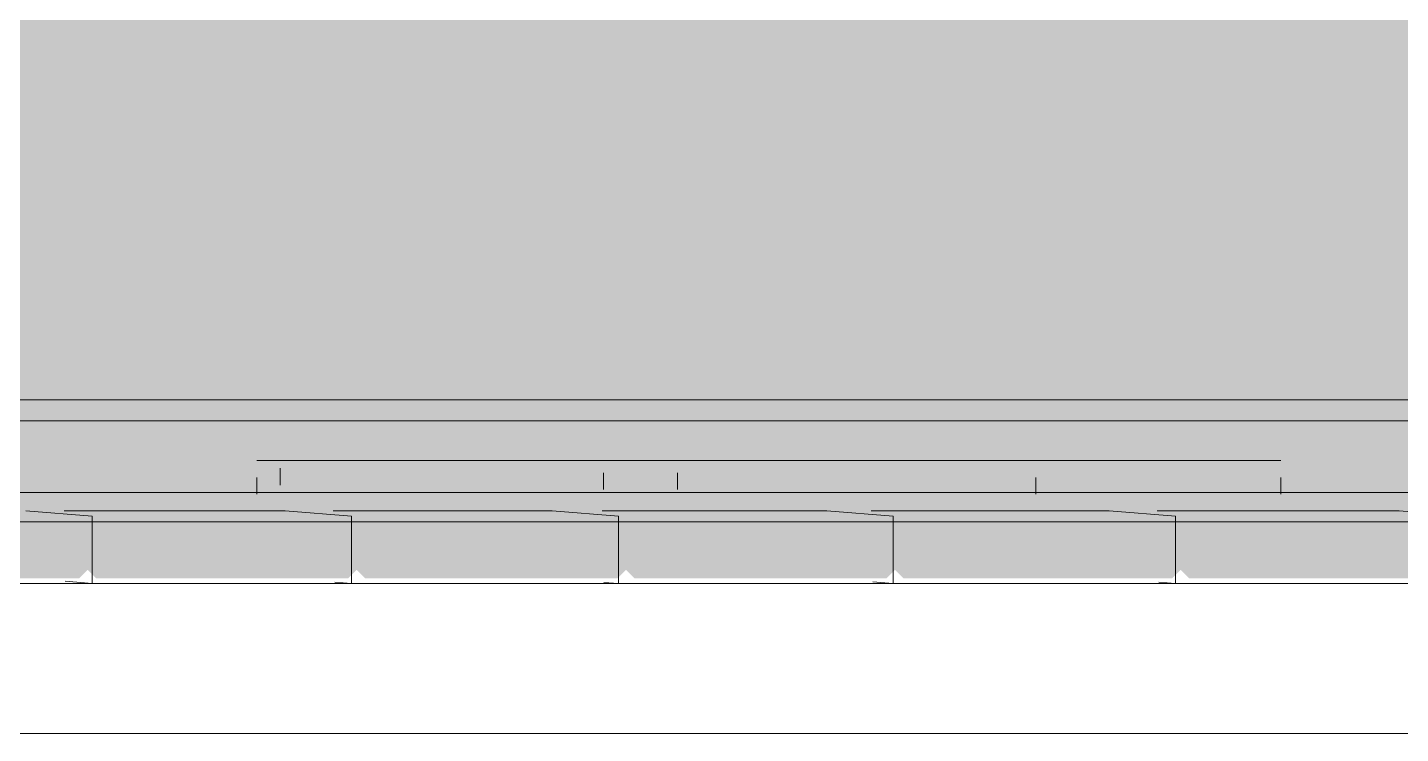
# Model space of a CAD drawing. Header units: millimetres. Extents: x 0 to 84100, y 0 to 59400.
# Drawn here: x 39298 to 40115, y 18577 to 18997 of the extents above; entities that cross this region are included whole.
import ezdxf

# ---------------------------------------------------------------- set-up
doc = ezdxf.new("R2010")
doc.units = ezdxf.units.MM
doc.layers.add('10_見えがかり', color=7, linetype='Continuous', lineweight=13)
doc.layers.add('12_見えがかり（ガラス）', color=5, linetype='Continuous', lineweight=9)

msp = doc.modelspace()

# ---------------------------------------------------------------- hatches: boundary and pattern name
at = {"layer": '10_見えがかり', "true_color": 0xe9dcc4}
for points in [[(42439.04, 19049.71), (42529.04, 19049.71), (42539.04, 19039.71), (42729.04, 19039.71), (42739.04, 19029.71), (42829.04, 19029.71), (42839.04, 19019.71), (42929.04, 19019.71), (42939.04, 19009.71), (43029.04, 19009.71), (43039.04, 18999.71), (43129.04, 18999.71), (43139.04, 18989.71), (43229.04, 18989.71), (43239.04, 18979.71), (43429.04, 18979.71), (43439.04, 18969.71), (43529.04, 18969.71), (43539.04, 18959.71), (43629.04, 18959.71), (43639.04, 18949.71), (43729.04, 18949.71), (43739.04, 18939.71), (43829.04, 18939.71), (43839.04, 18929.71), (43929.04, 18929.71), (43939.04, 18919.71), (44029.04, 18919.71), (44039.04, 18909.71), (44229.04, 18909.71), (44239.04, 18899.71), (44329.04, 18899.71), (44339.04, 18889.71), (44429.04, 18889.71), (44439.04, 18879.71), (44529.04, 18879.71), (44539.04, 18869.71), (44629.04, 18869.71), (44639.04, 18859.71), (44729.04, 18859.71), (44739.04, 18849.71), (44829.04, 18849.71), (44834.04, 18844.71), (44834.04, 18834.71), (44829.04, 18829.71), (44819.04, 18829.71), (44809.04, 18819.71), (44799.04, 18819.71), (44789.04, 18809.71), (44779.04, 18809.71), (44774.04, 18804.71), (44779.04, 18799.71), (44839.04, 18799.71), (44844.04, 18794.71), (44844.04, 18784.71), (44839.04, 18779.71), (44729.04, 18779.71), (36769.04, 18779.71), (36759.04, 18789.71), (36659.04, 18789.71), (36649.04, 18799.71), (36559.04, 18799.71), (36549.04, 18809.71), (36449.04, 18809.71), (36439.04, 18819.71), (36349.04, 18819.71), (36339.04, 18829.71), (36249.04, 18829.71), (36239.04, 18839.71), (36139.04, 18839.71), (36129.04, 18849.71), (35929.04, 18849.71), (35919.04, 18859.71), (35829.04, 18859.71), (35819.04, 18869.71), (35729.04, 18869.71), (35719.04, 18879.71), (35619.04, 18879.71), (35609.04, 18889.71), (35519.04, 18889.71), (35509.04, 18899.71), (35409.04, 18899.71), (35399.04, 18909.71), (35209.04, 18909.71), (35199.04, 18919.71), (35099.04, 18919.71), (35089.04, 18929.71), (34999.04, 18929.71), (34989.04, 18939.71), (34889.04, 18939.71), (34879.04, 18949.71), (34789.04, 18949.71), (34779.04, 18959.71), (34689.04, 18959.71), (34679.04, 18969.71), (34579.04, 18969.71), (34569.04, 18979.71), (34369.04, 18979.71), (34359.04, 18989.71), (34269.04, 18989.71), (34264.04, 18994.71), (34264.04, 19004.71), (34279.04, 19019.71), (34289.04, 19019.71), (34299.04, 19029.71), (34309.04, 19029.71), (34319.04, 19039.71), (34329.04, 19039.71), (34339.04, 19049.71), (34349.04, 19049.71), (34359.04, 19059.71), (35439.04, 19059.71), (35449.04, 19049.71), (35539.04, 19049.71), (35549.04, 19039.71), (40889.04, 19039.71), (40899.04, 19049.71), (40909.04, 19049.71), (40919.04, 19059.71), (42429.04, 19059.71)], [(39334.04, 18674.71), (39329.04, 18669.71), (39189.04, 18669.71), (39184.04, 18674.71), (39184.04, 18699.71), (39334.04, 18699.71)], [(39494.04, 18674.71), (39489.04, 18669.71), (39339.04, 18669.71), (39334.04, 18674.71), (39334.04, 18699.71), (39494.04, 18699.71)], [(39654.04, 18674.71), (39649.04, 18669.71), (39499.04, 18669.71), (39494.04, 18674.71), (39494.04, 18699.71), (39654.04, 18699.71)], [(39814.04, 18674.71), (39809.04, 18669.71), (39659.04, 18669.71), (39654.04, 18674.71), (39654.04, 18699.71), (39814.04, 18699.71)], [(39984.04, 18674.71), (39979.04, 18669.71), (39819.04, 18669.71), (39814.04, 18674.71), (39814.04, 18699.71), (39984.04, 18699.71)], [(40154.04, 18674.71), (40149.04, 18669.71), (39989.04, 18669.71), (39984.04, 18674.71), (39984.04, 18699.71), (40154.04, 18699.71)]]:
    msp.add_hatch(color=8, dxfattribs=at).paths.add_polyline_path(points)
at = {"layer": '12_見えがかり（ガラス）', "true_color": 0xdce9f2}
msp.add_hatch(color=8, dxfattribs=at).paths.add_polyline_path([(34569.04, 18979.71), (34579.04, 18969.71), (34679.04, 18969.71), (34689.04, 18959.71), (34779.04, 18959.71), (34789.04, 18949.71), (34879.04, 18949.71), (34889.04, 18939.71), (34989.04, 18939.71), (34999.04, 18929.71), (35089.04, 18929.71), (35099.04, 18919.71), (35199.04, 18919.71), (35209.04, 18909.71), (35399.04, 18909.71), (35409.04, 18899.71), (35509.04, 18899.71), (35519.04, 18889.71), (35609.04, 18889.71), (35619.04, 18879.71), (35719.04, 18879.71), (35729.04, 18869.71), (35819.04, 18869.71), (35829.04, 18859.71), (35919.04, 18859.71), (35929.04, 18849.71), (36129.04, 18849.71), (36139.04, 18839.71), (36239.04, 18839.71), (36249.04, 18829.71), (36339.04, 18829.71), (36349.04, 18819.71), (36439.04, 18819.71), (36449.04, 18809.71), (36549.04, 18809.71), (36559.04, 18799.71), (36649.04, 18799.71), (36659.04, 18789.71), (36759.04, 18789.71), (36769.04, 18779.71), (44729.04, 18779.71), (44739.04, 18769.71), (44849.04, 18769.71), (44864.04, 18754.71), (44864.04, 18704.71), (44859.04, 18699.71), (36879.04, 18699.71), (36869.04, 18709.71), (36759.04, 18709.71), (36749.04, 18719.71), (36639.04, 18719.71), (36629.04, 18729.71), (36519.04, 18729.71), (36509.04, 18739.71), (36399.04, 18739.71), (36389.04, 18749.71), (36279.04, 18749.71), (36269.04, 18759.71), (36159.04, 18759.71), (36149.04, 18769.71), (36039.04, 18769.71), (36029.04, 18779.71), (35919.04, 18779.71), (35909.04, 18789.71), (35799.04, 18789.71), (35789.04, 18799.71), (35679.04, 18799.71), (35669.04, 18809.71), (35559.04, 18809.71), (35549.04, 18819.71), (35439.04, 18819.71), (35429.04, 18829.71), (35319.04, 18829.71), (35309.04, 18839.71), (35199.04, 18839.71), (35189.04, 18849.71), (35079.04, 18849.71), (35069.04, 18859.71), (34959.04, 18859.71), (34949.04, 18869.71), (34839.04, 18869.71), (34829.04, 18879.71), (34719.04, 18879.71), (34709.04, 18889.71), (34599.04, 18889.71), (34589.04, 18899.71), (34479.04, 18899.71), (34469.04, 18909.71), (34359.04, 18909.71), (34349.04, 18919.71), (34249.04, 18919.71), (34244.04, 18924.71), (34244.04, 18974.71), (34249.04, 18979.71)])

# ---------------------------------------------------------------- linework, layer by layer
at = {"layer": '10_見えがかり'}
for points in [[(41346.87, 18775.71), (37346.87, 18775.71), (36978.82, 18775.71), (36863.97, 18775.71), (36863.97, 18784.37), (36759.97, 18784.37), (36759.97, 18793.04), (36655.97, 18793.04), (36655.97, 18801.71), (36551.97, 18801.71)], [(39434.62, 18739.71), (39438.3, 18739.71)], [(39438.3, 18739.71), (39549.29, 18739.71)], [(39549.29, 18739.71), (39713.46, 18739.71)], [(39713.46, 18739.71), (39876.43, 18739.71)], [(39876.43, 18739.71), (39994.09, 18739.71)], [(40043.51, 18739.71), (39994.09, 18739.71)], [(39448.54, 18725.08), (39448.43, 18735.07)], [(39640.73, 18722.48), (39640.72, 18732.45)], [(39684.68, 18722.48), (39684.68, 18732.45)], [(39434.62, 18719.71), (39434.62, 18729.71)], [(39897.88, 18719.71), (39897.88, 18729.71)], [(40043.51, 18719.71), (40043.51, 18729.71)], [(39036.22, 18720.71), (39668.69, 18720.71)], [(39668.69, 18720.71), (40344.05, 18720.71)], [(39297.25, 18709.87), (39336.78, 18706.54), (39336.78, 18666.54), (39187.27, 18666.54), (39170.66, 18667.94)], [(39319.97, 18709.87), (39451.39, 18709.87)], [(39451.39, 18709.87), (39490.88, 18706.54), (39490.88, 18666.54), (39336.76, 18666.54), (39320.68, 18667.9)], [(39479.97, 18709.87), (39610.13, 18709.87)], [(39610.13, 18709.87), (39649.6, 18706.54), (39649.6, 18666.54), (39490.87, 18666.54), (39480.96, 18667.38)], [(39639.97, 18709.87), (39773.48, 18709.87)], [(39773.48, 18709.87), (39812.91, 18706.54), (39812.91, 18666.54), (39649.58, 18666.54), (39641.03, 18667.26)], [(39799.97, 18709.87), (39941.43, 18709.87)], [(39941.43, 18709.87), (39980.83, 18706.54), (39980.83, 18666.54), (39812.9, 18666.54), (39800.85, 18667.56)], [(39969.97, 18709.87), (40113.98, 18709.87)], [(40113.98, 18709.87), (40153.34, 18706.54), (40153.34, 18666.54), (39980.81, 18666.54), (39970.96, 18667.38)], [(39233.35, 18577.37), (39731.83, 18577.37)], [(39731.83, 18577.37), (40273.18, 18577.37)]]:
    msp.add_lwpolyline(points, dxfattribs=at)
at = {"layer": '12_見えがかり（ガラス）'}
for points in [[(39293.51, 18763.21), (39442.48, 18763.21)], [(39442.48, 18763.21), (39595.91, 18763.21)], [(39595.91, 18763.21), (39753.8, 18763.21)], [(39753.8, 18763.21), (39916.13, 18763.21)], [(39916.13, 18763.21), (40082.92, 18763.21)], [(40082.92, 18763.21), (40254.14, 18763.21)], [(39293.51, 18703.21), (39442.48, 18703.21)], [(39442.48, 18703.21), (39595.91, 18703.21)], [(39595.91, 18703.21), (39753.8, 18703.21)], [(39753.8, 18703.21), (39916.13, 18703.21)], [(39916.13, 18703.21), (40082.92, 18703.21)], [(40082.92, 18703.21), (40254.14, 18703.21)]]:
    msp.add_lwpolyline(points, dxfattribs=at)

doc.saveas('drawing.dxf')
